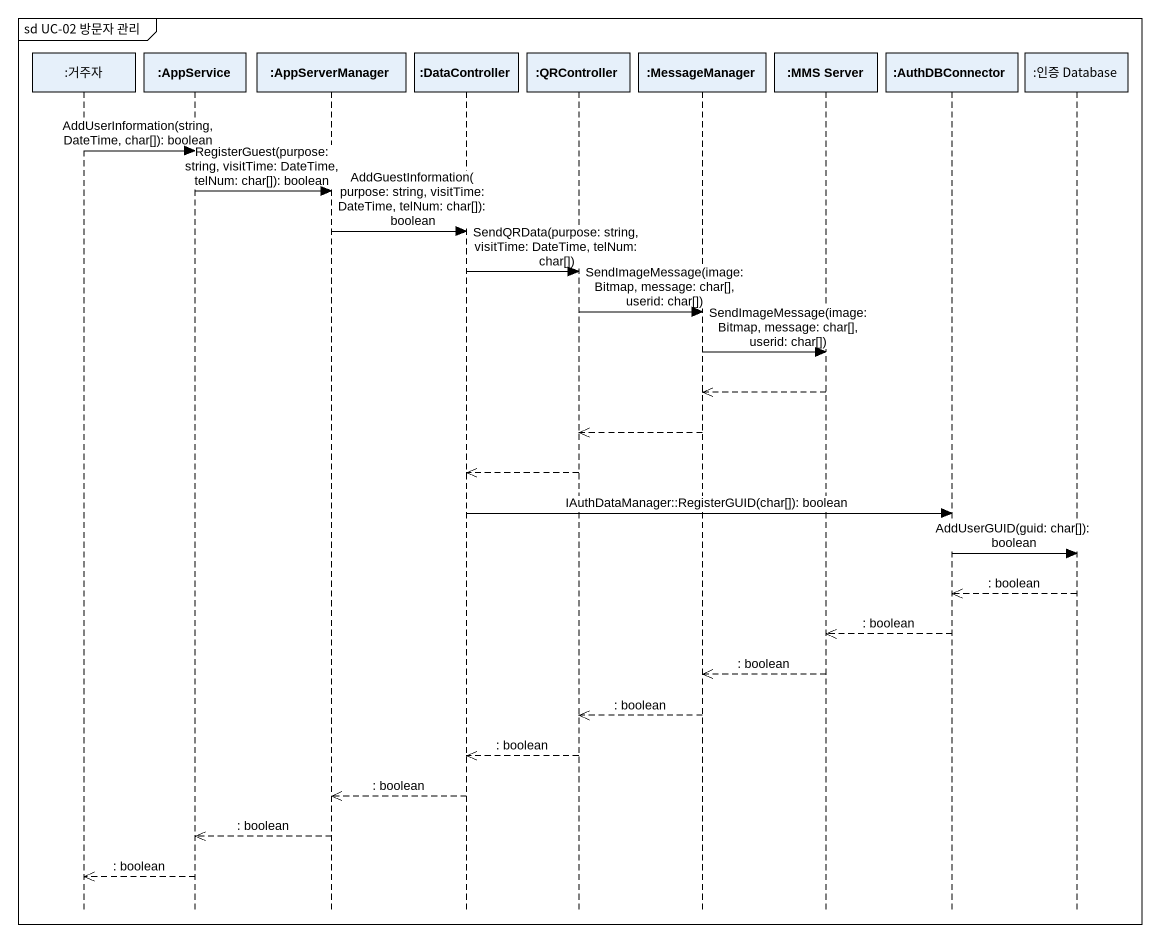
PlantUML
@startuml
mainframe sd UC-02 방문자 관리
hide footbox
participant ":거주자" as 거주자
participant ":AppService" as AppService
participant ":AppServerManager" as AppServerManager
participant ":DataController" as DataController
participant ":QRController" as QRController
participant ":MessageManager" as MessageManager
participant ":MMS Server" as MMS_Server
participant ":AuthDBConnector" as AuthDBConnector
participant ":인증 Database" as 인증_Database

거주자 -> AppService : AddUserInformation(string, DateTime, char[]): boolean
AppService -> AppServerManager : RegisterGuest(purpose: string, visitTime: DateTime, telNum: char[]): boolean
AppServerManager -> DataController : AddGuestInformation(purpose: string, visitTime: DateTime, telNum: char[]): boolean
DataController -> QRController : SendQRData(purpose: string, visitTime: DateTime, telNum: char[])
QRController -> MessageManager : SendImageMessage(image: Bitmap, message: char[], userid: char[])
MessageManager -> MMS_Server : SendImageMessage(image: Bitmap, message: char[], userid: char[])
MMS_Server -->> MessageManager
MessageManager -->> QRController
QRController -->> DataController
DataController -> AuthDBConnector : IAuthDataManager::RegisterGUID(char[]): boolean
AuthDBConnector -> 인증_Database : AddUserGUID(guid: char[]): boolean
인증_Database -->> AuthDBConnector : : boolean
AuthDBConnector -->> MMS_Server : : boolean
MMS_Server -->> MessageManager : : boolean
MessageManager -->> QRController : : boolean
QRController -->> DataController : : boolean
DataController -->> AppServerManager : : boolean
AppServerManager -->> AppService : : boolean
AppService -->> 거주자 : : boolean
@enduml
